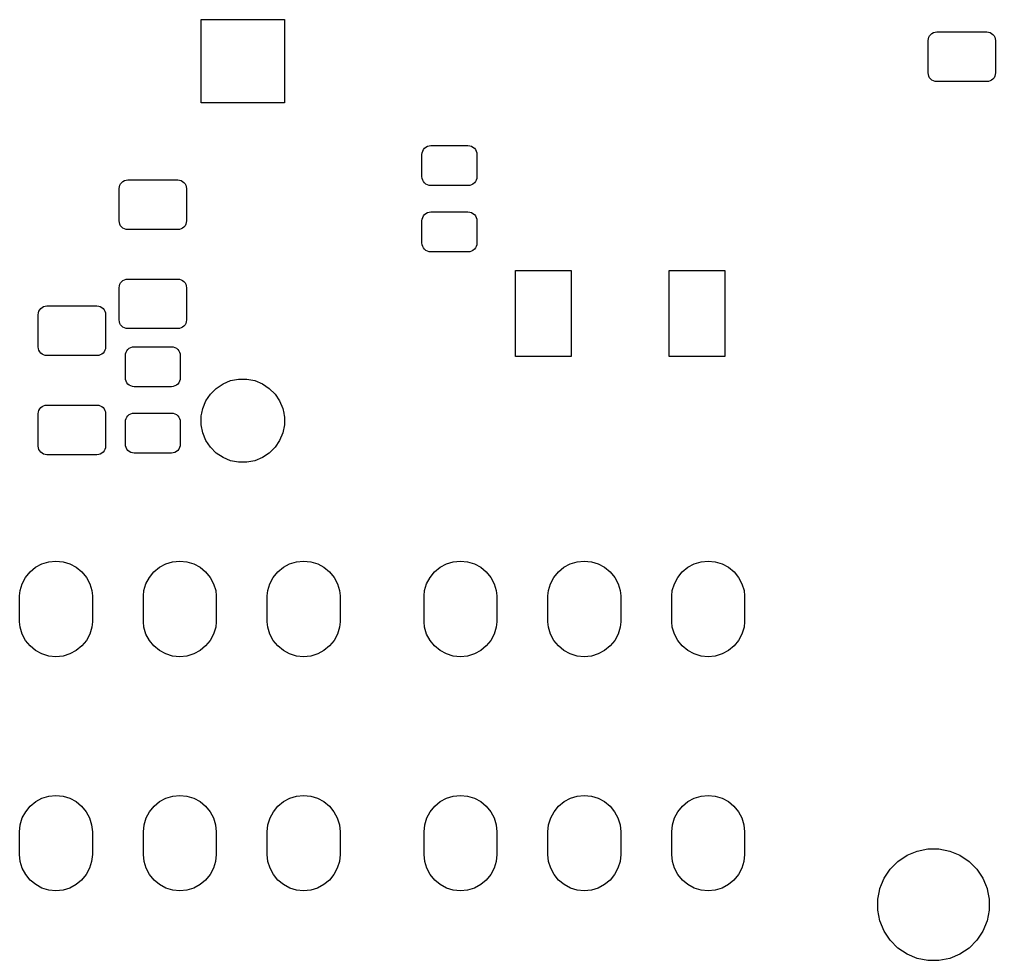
# Model space of a CAD drawing. Extents: x 123.5 to 184.8, y -117.6 to -64.8.
# Drawn here: x 157.27 to 184.85, y -117.62 to -91.03 of the extents above; entities that cross this region are included whole.
import ezdxf

# ---------------------------------------------------------------- set-up
doc = ezdxf.new("R2010")
doc.units = 0
doc.layers.add('BLACK', color=7, linetype='CONTINUOUS')

msp = doc.modelspace()

# ---------------------------------------------------------------- linework, layer by layer
at = {"layer": 'BLACK', "linetype": 'CONTINUOUS'}
for p, q in [((162.4, -93.3782), (162.4, -91.0258)), ((162.4, -91.0258), (164.752, -91.0258)), ((164.752, -91.0258), (164.752, -93.3782)), ((182.95, -91.572), (182.964, -91.5265)), ((182.964, -91.5265), (182.986, -91.4847)), ((182.986, -91.4847), (183.016, -91.448)), ((183.016, -91.448), (183.053, -91.4179)), ((183.053, -91.4179), (183.095, -91.3955)), ((183.095, -91.3955), (183.14, -91.3818)), ((183.14, -91.3818), (183.19, -91.3768)), ((183.19, -91.3768), (184.602, -91.3768)), ((184.602, -91.3768), (184.652, -91.3818)), ((184.652, -91.3818), (184.697, -91.3955)), ((184.697, -91.3955), (184.739, -91.4179)), ((184.739, -91.4179), (184.776, -91.448)), ((184.776, -91.448), (184.806, -91.4847)), ((184.806, -91.4847), (184.828, -91.5265)), ((184.828, -91.5265), (184.842, -91.572)), ((182.945, -91.6223), (182.95, -91.572)), ((182.945, -92.5337), (182.945, -91.6223)), ((184.842, -91.572), (184.847, -91.6223)), ((184.847, -91.6223), (184.847, -92.5337)), ((182.95, -92.584), (182.945, -92.5337)), ((182.964, -92.6295), (182.95, -92.584)), ((182.986, -92.6713), (182.964, -92.6295)), ((184.828, -92.6295), (184.806, -92.6713)), ((184.842, -92.584), (184.828, -92.6295)), ((184.847, -92.5337), (184.842, -92.584)), ((183.016, -92.708), (182.986, -92.6713)), ((183.053, -92.7381), (183.016, -92.708)), ((183.095, -92.7605), (183.053, -92.7381)), ((183.14, -92.7742), (183.095, -92.7605)), ((183.19, -92.7792), (183.14, -92.7742)), ((184.602, -92.7792), (183.19, -92.7792)), ((184.652, -92.7742), (184.602, -92.7792)), ((184.697, -92.7605), (184.652, -92.7742)), ((184.739, -92.7381), (184.697, -92.7605)), ((184.776, -92.708), (184.739, -92.7381)), ((184.806, -92.6713), (184.776, -92.708)), ((164.752, -93.3782), (162.4, -93.3782)), ((168.843, -94.5944), (168.895, -94.5893)), ((168.895, -94.5893), (169.941, -94.5893)), ((169.941, -94.5893), (169.993, -94.5944)), ((168.642, -94.8425), (168.647, -94.7907)), ((168.642, -95.4635), (168.642, -94.8425)), ((168.647, -94.7907), (168.661, -94.7438)), ((168.661, -94.7438), (168.684, -94.7006)), ((168.684, -94.7006), (168.715, -94.6628)), ((168.715, -94.6628), (168.753, -94.6317)), ((168.753, -94.6317), (168.796, -94.6086)), ((168.796, -94.6086), (168.843, -94.5944)), ((169.993, -94.5944), (170.04, -94.6086)), ((170.04, -94.6086), (170.083, -94.6317)), ((170.083, -94.6317), (170.121, -94.6628)), ((170.121, -94.6628), (170.152, -94.7006)), ((170.152, -94.7006), (170.175, -94.7438)), ((170.175, -94.7438), (170.189, -94.7907)), ((170.189, -94.7907), (170.194, -94.8425)), ((170.194, -94.8425), (170.194, -95.4635)), ((160.104, -95.7085), (160.126, -95.6667)), ((160.126, -95.6667), (160.156, -95.63)), ((160.156, -95.63), (160.193, -95.5999)), ((160.193, -95.5999), (160.235, -95.5775)), ((160.235, -95.5775), (160.28, -95.5638)), ((160.28, -95.5638), (160.33, -95.5588)), ((160.33, -95.5588), (161.742, -95.5588)), ((161.742, -95.5588), (161.792, -95.5638)), ((161.792, -95.5638), (161.837, -95.5775)), ((161.837, -95.5775), (161.879, -95.5999)), ((161.879, -95.5999), (161.916, -95.63)), ((161.916, -95.63), (161.946, -95.6667)), ((161.946, -95.6667), (161.968, -95.7085)), ((168.647, -95.5153), (168.642, -95.4635)), ((168.661, -95.5622), (168.647, -95.5153)), ((168.684, -95.6054), (168.661, -95.5622)), ((168.715, -95.6432), (168.684, -95.6054)), ((168.753, -95.6743), (168.715, -95.6432)), ((168.796, -95.6974), (168.753, -95.6743)), ((170.083, -95.6743), (170.04, -95.6974)), ((170.121, -95.6432), (170.083, -95.6743)), ((170.152, -95.6054), (170.121, -95.6432)), ((170.175, -95.5622), (170.152, -95.6054)), ((170.189, -95.5153), (170.175, -95.5622)), ((170.194, -95.4635), (170.189, -95.5153)), ((160.085, -95.8043), (160.09, -95.754)), ((160.085, -96.7157), (160.085, -95.8043)), ((160.09, -95.754), (160.104, -95.7085)), ((161.968, -95.7085), (161.982, -95.754)), ((161.982, -95.754), (161.987, -95.8043)), ((161.987, -95.8043), (161.987, -96.7157)), ((168.843, -95.7116), (168.796, -95.6974)), ((168.895, -95.7167), (168.843, -95.7116)), ((169.941, -95.7167), (168.895, -95.7167)), ((169.993, -95.7116), (169.941, -95.7167)), ((170.04, -95.6974), (169.993, -95.7116)), ((168.715, -96.5378), (168.753, -96.5067)), ((168.753, -96.5067), (168.796, -96.4836)), ((168.796, -96.4836), (168.843, -96.4694)), ((168.843, -96.4694), (168.895, -96.4643)), ((168.895, -96.4643), (169.941, -96.4643)), ((169.941, -96.4643), (169.993, -96.4694)), ((169.993, -96.4694), (170.04, -96.4836)), ((170.04, -96.4836), (170.083, -96.5067)), ((170.083, -96.5067), (170.121, -96.5378)), ((160.09, -96.766), (160.085, -96.7157)), ((160.104, -96.8115), (160.09, -96.766)), ((161.982, -96.766), (161.968, -96.8115)), ((161.987, -96.7157), (161.982, -96.766)), ((168.642, -96.7175), (168.647, -96.6657)), ((168.642, -97.3385), (168.642, -96.7175)), ((168.647, -96.6657), (168.661, -96.6188)), ((168.661, -96.6188), (168.684, -96.5756)), ((168.684, -96.5756), (168.715, -96.5378)), ((170.121, -96.5378), (170.152, -96.5756)), ((170.152, -96.5756), (170.175, -96.6188)), ((170.175, -96.6188), (170.189, -96.6657)), ((170.189, -96.6657), (170.194, -96.7175)), ((170.194, -96.7175), (170.194, -97.3385)), ((160.126, -96.8533), (160.104, -96.8115)), ((160.156, -96.89), (160.126, -96.8533)), ((160.193, -96.9201), (160.156, -96.89)), ((160.235, -96.9425), (160.193, -96.9201)), ((160.28, -96.9562), (160.235, -96.9425)), ((160.33, -96.9612), (160.28, -96.9562)), ((161.742, -96.9612), (160.33, -96.9612)), ((161.792, -96.9562), (161.742, -96.9612)), ((161.837, -96.9425), (161.792, -96.9562)), ((161.879, -96.9201), (161.837, -96.9425)), ((161.916, -96.89), (161.879, -96.9201)), ((161.946, -96.8533), (161.916, -96.89)), ((161.968, -96.8115), (161.946, -96.8533)), ((168.647, -97.3903), (168.642, -97.3385)), ((170.194, -97.3385), (170.189, -97.3903)), ((168.661, -97.4372), (168.647, -97.3903)), ((168.684, -97.4804), (168.661, -97.4372)), ((168.715, -97.5182), (168.684, -97.4804)), ((168.753, -97.5493), (168.715, -97.5182)), ((168.796, -97.5724), (168.753, -97.5493)), ((168.843, -97.5866), (168.796, -97.5724)), ((168.895, -97.5917), (168.843, -97.5866)), ((169.941, -97.5917), (168.895, -97.5917)), ((169.993, -97.5866), (169.941, -97.5917)), ((170.04, -97.5724), (169.993, -97.5866)), ((170.083, -97.5493), (170.04, -97.5724)), ((170.121, -97.5182), (170.083, -97.5493)), ((170.152, -97.4804), (170.121, -97.5182)), ((170.175, -97.4372), (170.152, -97.4804)), ((170.189, -97.3903), (170.175, -97.4372)), ((171.285, -100.551), (171.285, -98.1191)), ((171.285, -98.1191), (172.86, -98.1191)), ((172.86, -98.1191), (172.86, -100.551)), ((175.628, -100.551), (175.628, -98.1191)), ((175.628, -98.1191), (177.203, -98.1191)), ((177.203, -98.1191), (177.203, -100.551)), ((160.126, -98.4667), (160.156, -98.43)), ((160.156, -98.43), (160.193, -98.3999)), ((160.193, -98.3999), (160.235, -98.3775)), ((160.235, -98.3775), (160.28, -98.3638)), ((160.28, -98.3638), (160.33, -98.3588)), ((160.33, -98.3588), (161.742, -98.3588)), ((161.742, -98.3588), (161.792, -98.3638)), ((161.792, -98.3638), (161.837, -98.3775)), ((161.837, -98.3775), (161.879, -98.3999)), ((161.879, -98.3999), (161.916, -98.43)), ((161.916, -98.43), (161.946, -98.4667)), ((160.085, -98.6043), (160.09, -98.554)), ((160.085, -99.5157), (160.085, -98.6043)), ((160.09, -98.554), (160.104, -98.5085)), ((160.104, -98.5085), (160.126, -98.4667)), ((161.946, -98.4667), (161.968, -98.5085)), ((161.968, -98.5085), (161.982, -98.554)), ((161.982, -98.554), (161.987, -98.6043)), ((161.987, -98.6043), (161.987, -99.5157)), ((157.804, -99.316), (157.818, -99.2705)), ((157.818, -99.2705), (157.84, -99.2287)), ((157.84, -99.2287), (157.87, -99.192)), ((157.87, -99.192), (157.907, -99.1619)), ((157.907, -99.1619), (157.949, -99.1395)), ((157.949, -99.1395), (157.994, -99.1258)), ((157.994, -99.1258), (158.044, -99.1208)), ((158.044, -99.1208), (159.456, -99.1208)), ((159.456, -99.1208), (159.506, -99.1258)), ((159.506, -99.1258), (159.551, -99.1395)), ((159.551, -99.1395), (159.593, -99.1619)), ((159.593, -99.1619), (159.63, -99.192)), ((159.63, -99.192), (159.66, -99.2287)), ((159.66, -99.2287), (159.682, -99.2705)), ((159.682, -99.2705), (159.696, -99.316)), ((157.799, -99.3663), (157.804, -99.316)), ((157.799, -100.278), (157.799, -99.3663)), ((159.696, -99.316), (159.701, -99.3663)), ((159.701, -99.3663), (159.701, -100.278)), ((160.09, -99.566), (160.085, -99.5157)), ((161.987, -99.5157), (161.982, -99.566)), ((160.104, -99.6115), (160.09, -99.566)), ((160.126, -99.6533), (160.104, -99.6115)), ((160.156, -99.69), (160.126, -99.6533)), ((160.193, -99.7201), (160.156, -99.69)), ((160.235, -99.7425), (160.193, -99.7201)), ((160.28, -99.7562), (160.235, -99.7425)), ((160.33, -99.7612), (160.28, -99.7562)), ((161.742, -99.7612), (160.33, -99.7612)), ((161.792, -99.7562), (161.742, -99.7612)), ((161.837, -99.7425), (161.792, -99.7562)), ((161.879, -99.7201), (161.837, -99.7425)), ((161.916, -99.69), (161.879, -99.7201)), ((161.946, -99.6533), (161.916, -99.69)), ((161.968, -99.6115), (161.946, -99.6533)), ((161.982, -99.566), (161.968, -99.6115)), ((157.804, -100.328), (157.799, -100.278)), ((157.818, -100.373), (157.804, -100.328)), ((157.84, -100.415), (157.818, -100.373)), ((159.682, -100.373), (159.66, -100.415)), ((159.696, -100.328), (159.682, -100.373)), ((159.701, -100.278), (159.696, -100.328)), ((160.302, -100.386), (160.333, -100.348)), ((160.333, -100.348), (160.371, -100.317)), ((160.371, -100.317), (160.414, -100.294)), ((160.414, -100.294), (160.461, -100.279)), ((160.461, -100.279), (160.513, -100.274)), ((160.513, -100.274), (161.559, -100.274)), ((161.559, -100.274), (161.611, -100.279)), ((161.611, -100.279), (161.658, -100.294)), ((161.658, -100.294), (161.701, -100.317)), ((161.701, -100.317), (161.739, -100.348)), ((161.739, -100.348), (161.77, -100.386)), ((157.87, -100.452), (157.84, -100.415)), ((157.907, -100.482), (157.87, -100.452)), ((157.949, -100.504), (157.907, -100.482)), ((157.994, -100.518), (157.949, -100.504)), ((158.044, -100.523), (157.994, -100.518)), ((159.456, -100.523), (158.044, -100.523)), ((159.506, -100.518), (159.456, -100.523)), ((159.551, -100.504), (159.506, -100.518)), ((159.593, -100.482), (159.551, -100.504)), ((159.63, -100.452), (159.593, -100.482)), ((159.66, -100.415), (159.63, -100.452)), ((160.26, -100.528), (160.265, -100.476)), ((160.26, -101.148), (160.26, -100.528)), ((160.265, -100.476), (160.279, -100.429)), ((160.279, -100.429), (160.302, -100.386)), ((161.77, -100.386), (161.793, -100.429)), ((161.793, -100.429), (161.807, -100.476)), ((161.807, -100.476), (161.812, -100.528)), ((161.812, -100.528), (161.812, -101.148)), ((172.86, -100.551), (171.285, -100.551)), ((177.203, -100.551), (175.628, -100.551)), ((160.265, -101.2), (160.26, -101.148)), ((160.279, -101.247), (160.265, -101.2)), ((161.807, -101.2), (161.793, -101.247)), ((161.812, -101.148), (161.807, -101.2)), ((163.233, -101.231), (163.403, -101.197)), ((163.403, -101.197), (163.46, -101.186)), ((163.46, -101.186), (163.692, -101.186)), ((163.692, -101.186), (163.749, -101.197)), ((163.749, -101.197), (163.919, -101.231)), ((160.302, -101.29), (160.279, -101.247)), ((160.333, -101.328), (160.302, -101.29)), ((160.371, -101.359), (160.333, -101.328)), ((160.414, -101.382), (160.371, -101.359)), ((160.461, -101.397), (160.414, -101.382)), ((160.513, -101.402), (160.461, -101.397)), ((161.559, -101.402), (160.513, -101.402)), ((161.611, -101.397), (161.559, -101.402)), ((161.658, -101.382), (161.611, -101.397)), ((161.701, -101.359), (161.658, -101.382)), ((161.739, -101.328), (161.701, -101.359)), ((161.77, -101.29), (161.739, -101.328)), ((161.793, -101.247), (161.77, -101.29)), ((162.662, -101.612), (162.826, -101.448)), ((162.826, -101.448), (163.019, -101.32)), ((162.826, -101.448), (162.826, -101.448)), ((162.826, -101.448), (162.826, -101.448)), ((163.019, -101.32), (163.233, -101.231)), ((163.919, -101.231), (164.133, -101.32)), ((164.133, -101.32), (164.326, -101.448)), ((164.326, -101.448), (164.326, -101.448)), ((164.326, -101.448), (164.326, -101.448)), ((164.326, -101.448), (164.49, -101.612)), ((162.534, -101.805), (162.662, -101.612)), ((162.662, -101.612), (162.662, -101.612)), ((162.662, -101.612), (162.662, -101.612)), ((164.49, -101.612), (164.49, -101.612)), ((164.49, -101.612), (164.49, -101.612)), ((164.49, -101.612), (164.618, -101.805)), ((157.818, -102.071), (157.84, -102.029)), ((157.84, -102.029), (157.87, -101.992)), ((157.87, -101.992), (157.907, -101.962)), ((157.907, -101.962), (157.949, -101.94)), ((157.949, -101.94), (157.994, -101.926)), ((157.994, -101.926), (158.044, -101.921)), ((158.044, -101.921), (159.456, -101.921)), ((159.456, -101.921), (159.506, -101.926)), ((159.506, -101.926), (159.551, -101.94)), ((159.551, -101.94), (159.593, -101.962)), ((159.593, -101.962), (159.63, -101.992)), ((159.63, -101.992), (159.66, -102.029)), ((159.66, -102.029), (159.682, -102.071)), ((162.418, -102.154), (162.445, -102.019)), ((162.445, -102.019), (162.534, -101.805)), ((164.618, -101.805), (164.707, -102.019)), ((164.707, -102.019), (164.734, -102.154)), ((157.799, -102.166), (157.804, -102.116)), ((157.799, -103.078), (157.799, -102.166)), ((157.804, -102.116), (157.818, -102.071)), ((159.682, -102.071), (159.696, -102.116)), ((159.696, -102.116), (159.701, -102.166)), ((159.701, -102.166), (159.701, -103.078)), ((160.265, -102.351), (160.279, -102.304)), ((160.279, -102.304), (160.302, -102.261)), ((160.302, -102.261), (160.333, -102.223)), ((160.333, -102.223), (160.371, -102.192)), ((160.371, -102.192), (160.414, -102.169)), ((160.414, -102.169), (160.461, -102.154)), ((160.461, -102.154), (160.513, -102.149)), ((160.513, -102.149), (161.559, -102.149)), ((161.559, -102.149), (161.611, -102.154)), ((161.611, -102.154), (161.658, -102.169)), ((161.658, -102.169), (161.701, -102.192)), ((161.701, -102.192), (161.739, -102.223)), ((161.739, -102.223), (161.77, -102.261)), ((161.77, -102.261), (161.793, -102.304)), ((161.793, -102.304), (161.807, -102.351)), ((162.4, -102.246), (162.404, -102.223)), ((162.4, -102.478), (162.4, -102.246)), ((162.404, -102.223), (162.418, -102.154)), ((164.734, -102.154), (164.748, -102.223)), ((164.748, -102.223), (164.752, -102.246)), ((164.752, -102.246), (164.752, -102.478)), ((160.26, -102.403), (160.265, -102.351)), ((160.26, -103.023), (160.26, -102.403)), ((161.807, -102.351), (161.812, -102.403)), ((161.812, -102.403), (161.812, -103.023)), ((162.445, -102.705), (162.4, -102.478)), ((164.752, -102.478), (164.707, -102.705)), ((162.534, -102.919), (162.445, -102.705)), ((164.707, -102.705), (164.618, -102.919)), ((157.804, -103.128), (157.799, -103.078)), ((157.818, -103.173), (157.804, -103.128)), ((159.696, -103.128), (159.682, -103.173)), ((159.701, -103.078), (159.696, -103.128)), ((160.265, -103.075), (160.26, -103.023)), ((160.279, -103.122), (160.265, -103.075)), ((160.302, -103.165), (160.279, -103.122)), ((161.793, -103.122), (161.77, -103.165)), ((161.807, -103.075), (161.793, -103.122)), ((161.812, -103.023), (161.807, -103.075)), ((162.662, -103.112), (162.534, -102.919)), ((162.826, -103.276), (162.662, -103.112)), ((162.662, -103.112), (162.662, -103.112)), ((162.662, -103.112), (162.662, -103.112)), ((164.49, -103.112), (164.326, -103.276)), ((164.618, -102.919), (164.49, -103.112)), ((164.49, -103.112), (164.49, -103.112)), ((164.49, -103.112), (164.49, -103.112)), ((157.84, -103.215), (157.818, -103.173)), ((157.87, -103.252), (157.84, -103.215)), ((157.907, -103.282), (157.87, -103.252)), ((157.949, -103.304), (157.907, -103.282)), ((157.994, -103.318), (157.949, -103.304)), ((158.044, -103.323), (157.994, -103.318)), ((159.456, -103.323), (158.044, -103.323)), ((159.506, -103.318), (159.456, -103.323)), ((159.551, -103.304), (159.506, -103.318)), ((159.593, -103.282), (159.551, -103.304)), ((159.63, -103.252), (159.593, -103.282)), ((159.66, -103.215), (159.63, -103.252)), ((159.682, -103.173), (159.66, -103.215)), ((160.333, -103.203), (160.302, -103.165)), ((160.371, -103.234), (160.333, -103.203)), ((160.414, -103.257), (160.371, -103.234)), ((160.461, -103.272), (160.414, -103.257)), ((160.513, -103.277), (160.461, -103.272)), ((161.559, -103.277), (160.513, -103.277)), ((161.611, -103.272), (161.559, -103.277)), ((161.658, -103.257), (161.611, -103.272)), ((161.701, -103.234), (161.658, -103.257)), ((161.739, -103.203), (161.701, -103.234)), ((161.77, -103.165), (161.739, -103.203)), ((163.019, -103.404), (162.826, -103.276)), ((162.826, -103.276), (162.826, -103.276)), ((162.826, -103.276), (162.826, -103.276)), ((163.233, -103.493), (163.019, -103.404)), ((164.133, -103.404), (163.919, -103.493)), ((164.326, -103.276), (164.133, -103.404)), ((164.326, -103.276), (164.326, -103.276)), ((164.326, -103.276), (164.326, -103.276)), ((163.403, -103.527), (163.233, -103.493)), ((163.46, -103.538), (163.403, -103.527)), ((163.692, -103.538), (163.46, -103.538)), ((163.749, -103.527), (163.692, -103.538)), ((163.919, -103.493), (163.749, -103.527)), ((157.724, -106.504), (157.902, -106.409)), ((157.902, -106.409), (158.096, -106.35)), ((157.902, -106.409), (157.902, -106.409)), ((158.096, -106.35), (158.298, -106.33)), ((158.298, -106.33), (158.5, -106.35)), ((158.5, -106.35), (158.694, -106.409)), ((158.694, -106.409), (158.694, -106.409)), ((158.694, -106.409), (158.872, -106.504)), ((161.224, -106.504), (161.402, -106.409)), ((161.402, -106.409), (161.596, -106.35)), ((161.402, -106.409), (161.402, -106.409)), ((161.596, -106.35), (161.798, -106.33)), ((161.798, -106.33), (162, -106.35)), ((162, -106.35), (162.194, -106.409)), ((162.194, -106.409), (162.194, -106.409)), ((162.194, -106.409), (162.372, -106.504)), ((164.724, -106.504), (164.902, -106.409)), ((164.902, -106.409), (165.096, -106.35)), ((164.902, -106.409), (164.902, -106.409)), ((165.096, -106.35), (165.298, -106.33)), ((165.298, -106.33), (165.5, -106.35)), ((165.5, -106.35), (165.694, -106.409)), ((165.694, -106.409), (165.694, -106.409)), ((165.694, -106.409), (165.872, -106.504)), ((169.154, -106.504), (169.332, -106.409)), ((169.332, -106.409), (169.526, -106.35)), ((169.332, -106.409), (169.332, -106.409)), ((169.526, -106.35), (169.728, -106.33)), ((169.728, -106.33), (169.93, -106.35)), ((169.93, -106.35), (170.124, -106.409)), ((170.124, -106.409), (170.124, -106.409)), ((170.124, -106.409), (170.302, -106.504)), ((172.654, -106.504), (172.832, -106.409)), ((172.832, -106.409), (173.026, -106.35)), ((172.832, -106.409), (172.832, -106.409)), ((173.026, -106.35), (173.228, -106.33)), ((173.228, -106.33), (173.43, -106.35)), ((173.43, -106.35), (173.624, -106.409)), ((173.624, -106.409), (173.624, -106.409)), ((173.624, -106.409), (173.802, -106.504)), ((176.154, -106.504), (176.332, -106.409)), ((176.332, -106.409), (176.526, -106.35)), ((176.332, -106.409), (176.332, -106.409)), ((176.526, -106.35), (176.728, -106.33)), ((176.728, -106.33), (176.93, -106.35)), ((176.93, -106.35), (177.124, -106.409)), ((177.124, -106.409), (177.124, -106.409)), ((177.124, -106.409), (177.302, -106.504)), ((157.439, -106.789), (157.567, -106.633)), ((157.567, -106.633), (157.724, -106.504)), ((158.872, -106.504), (159.029, -106.633)), ((159.029, -106.633), (159.157, -106.789)), ((160.939, -106.789), (161.067, -106.633)), ((161.067, -106.633), (161.224, -106.504)), ((162.372, -106.504), (162.529, -106.633)), ((162.529, -106.633), (162.657, -106.789)), ((164.439, -106.789), (164.567, -106.633)), ((164.567, -106.633), (164.724, -106.504)), ((165.872, -106.504), (166.029, -106.633)), ((166.029, -106.633), (166.157, -106.789)), ((168.869, -106.789), (168.997, -106.633)), ((168.997, -106.633), (169.154, -106.504)), ((170.302, -106.504), (170.459, -106.633)), ((170.459, -106.633), (170.587, -106.789)), ((172.369, -106.789), (172.497, -106.633)), ((172.497, -106.633), (172.654, -106.504)), ((173.802, -106.504), (173.959, -106.633)), ((173.959, -106.633), (174.087, -106.789)), ((175.869, -106.789), (175.997, -106.633)), ((175.997, -106.633), (176.154, -106.504)), ((177.302, -106.504), (177.459, -106.633)), ((177.459, -106.633), (177.587, -106.789)), ((157.284, -107.162), (157.343, -106.968)), ((157.343, -106.968), (157.439, -106.789)), ((157.343, -106.968), (157.343, -106.968)), ((159.157, -106.789), (159.253, -106.968)), ((159.253, -106.968), (159.253, -106.968)), ((159.253, -106.968), (159.312, -107.162)), ((160.784, -107.162), (160.843, -106.968)), ((160.843, -106.968), (160.939, -106.789)), ((160.843, -106.968), (160.843, -106.968)), ((162.657, -106.789), (162.753, -106.968)), ((162.753, -106.968), (162.753, -106.968)), ((162.753, -106.968), (162.812, -107.162)), ((164.284, -107.162), (164.343, -106.968)), ((164.343, -106.968), (164.439, -106.789)), ((164.343, -106.968), (164.343, -106.968)), ((166.157, -106.789), (166.253, -106.968)), ((166.253, -106.968), (166.253, -106.968)), ((166.253, -106.968), (166.312, -107.162)), ((168.714, -107.162), (168.773, -106.968)), ((168.773, -106.968), (168.869, -106.789)), ((168.773, -106.968), (168.773, -106.968)), ((170.587, -106.789), (170.683, -106.968)), ((170.683, -106.968), (170.683, -106.968)), ((170.683, -106.968), (170.742, -107.162)), ((172.214, -107.162), (172.273, -106.968)), ((172.273, -106.968), (172.369, -106.789)), ((172.273, -106.968), (172.273, -106.968)), ((174.087, -106.789), (174.183, -106.968)), ((174.183, -106.968), (174.183, -106.968)), ((174.183, -106.968), (174.242, -107.162)), ((175.714, -107.162), (175.773, -106.968)), ((175.773, -106.968), (175.869, -106.789)), ((175.773, -106.968), (175.773, -106.968)), ((177.587, -106.789), (177.683, -106.968)), ((177.683, -106.968), (177.683, -106.968)), ((177.683, -106.968), (177.742, -107.162)), ((157.269, -107.313), (157.284, -107.162)), ((159.312, -107.162), (159.327, -107.313)), ((160.769, -107.313), (160.784, -107.162)), ((162.812, -107.162), (162.827, -107.313)), ((164.269, -107.313), (164.284, -107.162)), ((166.312, -107.162), (166.327, -107.313)), ((168.699, -107.313), (168.714, -107.162)), ((170.742, -107.162), (170.757, -107.313)), ((172.199, -107.313), (172.214, -107.162)), ((174.242, -107.162), (174.257, -107.313)), ((175.699, -107.313), (175.714, -107.162)), ((177.742, -107.162), (177.757, -107.313)), ((157.269, -108.049), (157.269, -107.313)), ((159.327, -107.313), (159.327, -108.049)), ((160.769, -108.049), (160.769, -107.313)), ((162.827, -107.313), (162.827, -108.049)), ((164.269, -108.049), (164.269, -107.313)), ((166.327, -107.313), (166.327, -108.049)), ((168.699, -108.049), (168.699, -107.313)), ((170.757, -107.313), (170.757, -108.049)), ((172.199, -108.049), (172.199, -107.313)), ((174.257, -107.313), (174.257, -108.049)), ((175.699, -108.049), (175.699, -107.313)), ((177.757, -107.313), (177.757, -108.049)), ((157.284, -108.2), (157.269, -108.049)), ((159.327, -108.049), (159.312, -108.2)), ((160.784, -108.2), (160.769, -108.049)), ((162.827, -108.049), (162.812, -108.2)), ((164.284, -108.2), (164.269, -108.049)), ((166.327, -108.049), (166.312, -108.2)), ((168.714, -108.2), (168.699, -108.049)), ((170.757, -108.049), (170.742, -108.2)), ((172.214, -108.2), (172.199, -108.049)), ((174.257, -108.049), (174.242, -108.2)), ((175.714, -108.2), (175.699, -108.049)), ((177.757, -108.049), (177.742, -108.2)), ((157.343, -108.394), (157.284, -108.2)), ((159.312, -108.2), (159.253, -108.394)), ((160.843, -108.394), (160.784, -108.2)), ((162.812, -108.2), (162.753, -108.394)), ((164.343, -108.394), (164.284, -108.2)), ((166.312, -108.2), (166.253, -108.394)), ((168.773, -108.394), (168.714, -108.2)), ((170.742, -108.2), (170.683, -108.394)), ((172.273, -108.394), (172.214, -108.2)), ((174.242, -108.2), (174.183, -108.394)), ((175.773, -108.394), (175.714, -108.2)), ((177.742, -108.2), (177.683, -108.394)), ((157.439, -108.573), (157.343, -108.394)), ((157.343, -108.394), (157.343, -108.394)), ((157.567, -108.729), (157.439, -108.573)), ((159.157, -108.573), (159.029, -108.729)), ((159.253, -108.394), (159.157, -108.573)), ((159.253, -108.394), (159.253, -108.394)), ((160.939, -108.573), (160.843, -108.394)), ((160.843, -108.394), (160.843, -108.394)), ((161.067, -108.729), (160.939, -108.573)), ((162.657, -108.573), (162.529, -108.729)), ((162.753, -108.394), (162.657, -108.573)), ((162.753, -108.394), (162.753, -108.394)), ((164.439, -108.573), (164.343, -108.394)), ((164.343, -108.394), (164.343, -108.394)), ((164.567, -108.729), (164.439, -108.573)), ((166.157, -108.573), (166.029, -108.729)), ((166.253, -108.394), (166.157, -108.573)), ((166.253, -108.394), (166.253, -108.394)), ((168.869, -108.573), (168.773, -108.394)), ((168.773, -108.394), (168.773, -108.394)), ((168.997, -108.729), (168.869, -108.573)), ((170.587, -108.573), (170.459, -108.729)), ((170.683, -108.394), (170.587, -108.573)), ((170.683, -108.394), (170.683, -108.394)), ((172.369, -108.573), (172.273, -108.394)), ((172.273, -108.394), (172.273, -108.394)), ((172.497, -108.729), (172.369, -108.573)), ((174.087, -108.573), (173.959, -108.729)), ((174.183, -108.394), (174.087, -108.573)), ((174.183, -108.394), (174.183, -108.394)), ((175.869, -108.573), (175.773, -108.394)), ((175.773, -108.394), (175.773, -108.394)), ((175.997, -108.729), (175.869, -108.573)), ((177.587, -108.573), (177.459, -108.729)), ((177.683, -108.394), (177.587, -108.573)), ((177.683, -108.394), (177.683, -108.394)), ((157.724, -108.858), (157.567, -108.729)), ((157.902, -108.953), (157.724, -108.858)), ((158.872, -108.858), (158.694, -108.953)), ((159.029, -108.729), (158.872, -108.858)), ((161.224, -108.858), (161.067, -108.729)), ((161.402, -108.953), (161.224, -108.858)), ((162.372, -108.858), (162.194, -108.953)), ((162.529, -108.729), (162.372, -108.858)), ((164.724, -108.858), (164.567, -108.729)), ((164.902, -108.953), (164.724, -108.858)), ((165.872, -108.858), (165.694, -108.953)), ((166.029, -108.729), (165.872, -108.858)), ((169.154, -108.858), (168.997, -108.729)), ((169.332, -108.953), (169.154, -108.858)), ((170.302, -108.858), (170.124, -108.953)), ((170.459, -108.729), (170.302, -108.858)), ((172.654, -108.858), (172.497, -108.729)), ((172.832, -108.953), (172.654, -108.858)), ((173.802, -108.858), (173.624, -108.953)), ((173.959, -108.729), (173.802, -108.858)), ((176.154, -108.858), (175.997, -108.729)), ((176.332, -108.953), (176.154, -108.858)), ((177.302, -108.858), (177.124, -108.953)), ((177.459, -108.729), (177.302, -108.858)), ((158.096, -109.012), (157.902, -108.953)), ((157.902, -108.953), (157.902, -108.953)), ((158.298, -109.032), (158.096, -109.012)), ((158.5, -109.012), (158.298, -109.032)), ((158.694, -108.953), (158.5, -109.012)), ((158.694, -108.953), (158.694, -108.953)), ((161.596, -109.012), (161.402, -108.953)), ((161.402, -108.953), (161.402, -108.953)), ((161.798, -109.032), (161.596, -109.012)), ((162, -109.012), (161.798, -109.032)), ((162.194, -108.953), (162, -109.012)), ((162.194, -108.953), (162.194, -108.953)), ((165.096, -109.012), (164.902, -108.953)), ((164.902, -108.953), (164.902, -108.953)), ((165.298, -109.032), (165.096, -109.012)), ((165.5, -109.012), (165.298, -109.032)), ((165.694, -108.953), (165.5, -109.012)), ((165.694, -108.953), (165.694, -108.953)), ((169.526, -109.012), (169.332, -108.953)), ((169.332, -108.953), (169.332, -108.953)), ((169.728, -109.032), (169.526, -109.012)), ((169.93, -109.012), (169.728, -109.032)), ((170.124, -108.953), (169.93, -109.012)), ((170.124, -108.953), (170.124, -108.953)), ((173.026, -109.012), (172.832, -108.953)), ((172.832, -108.953), (172.832, -108.953)), ((173.228, -109.032), (173.026, -109.012)), ((173.43, -109.012), (173.228, -109.032)), ((173.624, -108.953), (173.43, -109.012)), ((173.624, -108.953), (173.624, -108.953)), ((176.526, -109.012), (176.332, -108.953)), ((176.332, -108.953), (176.332, -108.953)), ((176.728, -109.032), (176.526, -109.012)), ((176.93, -109.012), (176.728, -109.032)), ((177.124, -108.953), (176.93, -109.012)), ((177.124, -108.953), (177.124, -108.953)), ((157.726, -113.127), (157.904, -113.032)), ((157.904, -113.032), (158.097, -112.974)), ((158.097, -112.974), (158.298, -112.954)), ((158.298, -112.954), (158.298, -112.954)), ((158.298, -112.954), (158.499, -112.974)), ((158.499, -112.974), (158.692, -113.032)), ((158.692, -113.032), (158.87, -113.127)), ((161.226, -113.127), (161.404, -113.032)), ((161.404, -113.032), (161.597, -112.974)), ((161.597, -112.974), (161.798, -112.954)), ((161.798, -112.954), (161.798, -112.954)), ((161.798, -112.954), (161.999, -112.974)), ((161.999, -112.974), (162.192, -113.032)), ((162.192, -113.032), (162.37, -113.127)), ((164.726, -113.127), (164.904, -113.032)), ((164.904, -113.032), (165.097, -112.974)), ((165.097, -112.974), (165.298, -112.954)), ((165.298, -112.954), (165.298, -112.954)), ((165.298, -112.954), (165.499, -112.974)), ((165.499, -112.974), (165.692, -113.032)), ((165.692, -113.032), (165.87, -113.127)), ((169.156, -113.127), (169.334, -113.032)), ((169.334, -113.032), (169.527, -112.974)), ((169.527, -112.974), (169.728, -112.954)), ((169.728, -112.954), (169.728, -112.954)), ((169.728, -112.954), (169.929, -112.974)), ((169.929, -112.974), (170.122, -113.032)), ((170.122, -113.032), (170.3, -113.127)), ((172.656, -113.127), (172.834, -113.032)), ((172.834, -113.032), (173.027, -112.974)), ((173.027, -112.974), (173.228, -112.954)), ((173.228, -112.954), (173.228, -112.954)), ((173.228, -112.954), (173.429, -112.974)), ((173.429, -112.974), (173.622, -113.032)), ((173.622, -113.032), (173.8, -113.127)), ((176.156, -113.127), (176.334, -113.032)), ((176.334, -113.032), (176.527, -112.974)), ((176.527, -112.974), (176.728, -112.954)), ((176.728, -112.954), (176.728, -112.954)), ((176.728, -112.954), (176.929, -112.974)), ((176.929, -112.974), (177.122, -113.032)), ((177.122, -113.032), (177.3, -113.127)), ((157.443, -113.411), (157.571, -113.255)), ((157.571, -113.255), (157.726, -113.127)), ((158.87, -113.127), (159.025, -113.255)), ((159.025, -113.255), (159.153, -113.411)), ((160.943, -113.411), (161.071, -113.255)), ((161.071, -113.255), (161.226, -113.127)), ((162.37, -113.127), (162.525, -113.255)), ((162.525, -113.255), (162.653, -113.411)), ((164.443, -113.411), (164.571, -113.255)), ((164.571, -113.255), (164.726, -113.127)), ((165.87, -113.127), (166.025, -113.255)), ((166.025, -113.255), (166.153, -113.411)), ((168.873, -113.411), (169.001, -113.255)), ((169.001, -113.255), (169.156, -113.127)), ((170.3, -113.127), (170.455, -113.255)), ((170.455, -113.255), (170.583, -113.411)), ((172.373, -113.411), (172.501, -113.255)), ((172.501, -113.255), (172.656, -113.127)), ((173.8, -113.127), (173.955, -113.255)), ((173.955, -113.255), (174.083, -113.411)), ((175.873, -113.411), (176.001, -113.255)), ((176.001, -113.255), (176.156, -113.127)), ((177.3, -113.127), (177.455, -113.255)), ((177.455, -113.255), (177.583, -113.411)), ((157.289, -113.782), (157.348, -113.589)), ((157.348, -113.589), (157.443, -113.411)), ((159.153, -113.411), (159.248, -113.589)), ((159.248, -113.589), (159.307, -113.782)), ((160.789, -113.782), (160.848, -113.589)), ((160.848, -113.589), (160.943, -113.411)), ((162.653, -113.411), (162.748, -113.589)), ((162.748, -113.589), (162.807, -113.782)), ((164.289, -113.782), (164.348, -113.589)), ((164.348, -113.589), (164.443, -113.411)), ((166.153, -113.411), (166.248, -113.589)), ((166.248, -113.589), (166.307, -113.782)), ((168.719, -113.782), (168.778, -113.589)), ((168.778, -113.589), (168.873, -113.411)), ((170.583, -113.411), (170.678, -113.589)), ((170.678, -113.589), (170.737, -113.782)), ((172.219, -113.782), (172.278, -113.589)), ((172.278, -113.589), (172.373, -113.411)), ((174.083, -113.411), (174.178, -113.589)), ((174.178, -113.589), (174.237, -113.782)), ((175.719, -113.782), (175.778, -113.589)), ((175.778, -113.589), (175.873, -113.411)), ((177.583, -113.411), (177.678, -113.589)), ((177.678, -113.589), (177.737, -113.782)), ((157.269, -113.983), (157.289, -113.782)), ((159.307, -113.782), (159.327, -113.983)), ((160.769, -113.983), (160.789, -113.782)), ((162.807, -113.782), (162.827, -113.983)), ((164.269, -113.983), (164.289, -113.782)), ((166.307, -113.782), (166.327, -113.983)), ((168.699, -113.983), (168.719, -113.782)), ((170.737, -113.782), (170.757, -113.983)), ((172.199, -113.983), (172.219, -113.782)), ((174.237, -113.782), (174.257, -113.983)), ((175.699, -113.983), (175.719, -113.782)), ((177.737, -113.782), (177.757, -113.983)), ((157.269, -114.617), (157.269, -113.983)), ((159.327, -113.983), (159.327, -114.617)), ((160.769, -114.617), (160.769, -113.983)), ((162.827, -113.983), (162.827, -114.617)), ((164.269, -114.617), (164.269, -113.983)), ((166.327, -113.983), (166.327, -114.617)), ((168.699, -114.617), (168.699, -113.983)), ((170.757, -113.983), (170.757, -114.617)), ((172.199, -114.617), (172.199, -113.983)), ((174.257, -113.983), (174.257, -114.617)), ((175.699, -114.617), (175.699, -113.983)), ((177.757, -113.983), (177.757, -114.617)), ((157.289, -114.818), (157.269, -114.617)), ((159.327, -114.617), (159.307, -114.818)), ((160.789, -114.818), (160.769, -114.617)), ((162.827, -114.617), (162.807, -114.818)), ((164.289, -114.818), (164.269, -114.617)), ((166.327, -114.617), (166.307, -114.818)), ((168.719, -114.818), (168.699, -114.617)), ((170.757, -114.617), (170.737, -114.818)), ((172.219, -114.818), (172.199, -114.617)), ((174.257, -114.617), (174.237, -114.818)), ((175.719, -114.818), (175.699, -114.617)), ((177.757, -114.617), (177.737, -114.818)), ((182.089, -114.816), (182.347, -114.643)), ((182.347, -114.643), (182.634, -114.524)), ((182.634, -114.524), (182.939, -114.464)), ((182.634, -114.524), (182.634, -114.524)), ((182.634, -114.524), (182.634, -114.524)), ((182.939, -114.464), (183.249, -114.464)), ((183.249, -114.464), (183.554, -114.524)), ((183.554, -114.524), (183.554, -114.524)), ((183.554, -114.524), (183.554, -114.524)), ((183.554, -114.524), (183.841, -114.643)), ((183.841, -114.643), (184.099, -114.816)), ((157.348, -115.011), (157.289, -114.818)), ((159.307, -114.818), (159.248, -115.011)), ((160.848, -115.011), (160.789, -114.818)), ((162.807, -114.818), (162.748, -115.011)), ((164.348, -115.011), (164.289, -114.818)), ((166.307, -114.818), (166.248, -115.011)), ((168.778, -115.011), (168.719, -114.818)), ((170.737, -114.818), (170.678, -115.011)), ((172.278, -115.011), (172.219, -114.818)), ((174.237, -114.818), (174.178, -115.011)), ((175.778, -115.011), (175.719, -114.818)), ((177.737, -114.818), (177.678, -115.011)), ((181.87, -115.035), (182.089, -114.816)), ((182.089, -114.816), (182.089, -114.816)), ((182.089, -114.816), (182.089, -114.816)), ((184.099, -114.816), (184.099, -114.816)), ((184.099, -114.816), (184.099, -114.816)), ((184.099, -114.816), (184.318, -115.035)), ((157.443, -115.189), (157.348, -115.011)), ((157.571, -115.345), (157.443, -115.189)), ((159.153, -115.189), (159.025, -115.345)), ((159.248, -115.011), (159.153, -115.189)), ((160.943, -115.189), (160.848, -115.011)), ((161.071, -115.345), (160.943, -115.189)), ((162.653, -115.189), (162.525, -115.345)), ((162.748, -115.011), (162.653, -115.189)), ((164.443, -115.189), (164.348, -115.011)), ((164.571, -115.345), (164.443, -115.189)), ((166.153, -115.189), (166.025, -115.345)), ((166.248, -115.011), (166.153, -115.189)), ((168.873, -115.189), (168.778, -115.011)), ((169.001, -115.345), (168.873, -115.189)), ((170.583, -115.189), (170.455, -115.345)), ((170.678, -115.011), (170.583, -115.189)), ((172.373, -115.189), (172.278, -115.011)), ((172.501, -115.345), (172.373, -115.189)), ((174.083, -115.189), (173.955, -115.345)), ((174.178, -115.011), (174.083, -115.189)), ((175.873, -115.189), (175.778, -115.011)), ((176.001, -115.345), (175.873, -115.189)), ((177.583, -115.189), (177.455, -115.345)), ((177.678, -115.011), (177.583, -115.189)), ((181.697, -115.293), (181.87, -115.035)), ((181.87, -115.035), (181.87, -115.035)), ((181.87, -115.035), (181.87, -115.035)), ((184.318, -115.035), (184.318, -115.035)), ((184.318, -115.035), (184.318, -115.035)), ((184.318, -115.035), (184.491, -115.293)), ((157.726, -115.473), (157.571, -115.345)), ((157.904, -115.568), (157.726, -115.473)), ((158.87, -115.473), (158.692, -115.568)), ((159.025, -115.345), (158.87, -115.473)), ((161.226, -115.473), (161.071, -115.345)), ((161.404, -115.568), (161.226, -115.473)), ((162.37, -115.473), (162.192, -115.568)), ((162.525, -115.345), (162.37, -115.473)), ((164.726, -115.473), (164.571, -115.345)), ((164.904, -115.568), (164.726, -115.473)), ((165.87, -115.473), (165.692, -115.568)), ((166.025, -115.345), (165.87, -115.473)), ((169.156, -115.473), (169.001, -115.345)), ((169.334, -115.568), (169.156, -115.473)), ((170.3, -115.473), (170.122, -115.568)), ((170.455, -115.345), (170.3, -115.473)), ((172.656, -115.473), (172.501, -115.345)), ((172.834, -115.568), (172.656, -115.473)), ((173.8, -115.473), (173.622, -115.568)), ((173.955, -115.345), (173.8, -115.473)), ((176.156, -115.473), (176.001, -115.345)), ((176.334, -115.568), (176.156, -115.473)), ((177.3, -115.473), (177.122, -115.568)), ((177.455, -115.345), (177.3, -115.473)), ((181.578, -115.58), (181.623, -115.473)), ((181.623, -115.473), (181.697, -115.293)), ((184.491, -115.293), (184.565, -115.473)), ((184.565, -115.473), (184.61, -115.58)), ((158.097, -115.626), (157.904, -115.568)), ((158.298, -115.646), (158.097, -115.626)), ((158.499, -115.626), (158.298, -115.646)), ((158.298, -115.646), (158.298, -115.646)), ((158.692, -115.568), (158.499, -115.626)), ((161.597, -115.626), (161.404, -115.568)), ((161.798, -115.646), (161.597, -115.626)), ((161.999, -115.626), (161.798, -115.646)), ((161.798, -115.646), (161.798, -115.646)), ((162.192, -115.568), (161.999, -115.626)), ((165.097, -115.626), (164.904, -115.568)), ((165.298, -115.646), (165.097, -115.626)), ((165.499, -115.626), (165.298, -115.646)), ((165.298, -115.646), (165.298, -115.646)), ((165.692, -115.568), (165.499, -115.626)), ((169.527, -115.626), (169.334, -115.568)), ((169.728, -115.646), (169.527, -115.626)), ((169.929, -115.626), (169.728, -115.646)), ((169.728, -115.646), (169.728, -115.646)), ((170.122, -115.568), (169.929, -115.626)), ((173.027, -115.626), (172.834, -115.568)), ((173.228, -115.646), (173.027, -115.626)), ((173.429, -115.626), (173.228, -115.646)), ((173.228, -115.646), (173.228, -115.646)), ((173.622, -115.568), (173.429, -115.626)), ((176.527, -115.626), (176.334, -115.568)), ((176.728, -115.646), (176.527, -115.626)), ((176.929, -115.626), (176.728, -115.646)), ((176.728, -115.646), (176.728, -115.646)), ((177.122, -115.568), (176.929, -115.626)), ((181.518, -115.885), (181.565, -115.646)), ((181.565, -115.646), (181.578, -115.58)), ((184.61, -115.58), (184.623, -115.646)), ((184.623, -115.646), (184.67, -115.885)), ((181.518, -116.195), (181.518, -115.885)), ((184.67, -115.885), (184.67, -116.195)), ((181.578, -116.5), (181.518, -116.195)), ((184.67, -116.195), (184.61, -116.5)), ((181.697, -116.787), (181.578, -116.5)), ((184.61, -116.5), (184.491, -116.787)), ((181.87, -117.045), (181.697, -116.787)), ((184.491, -116.787), (184.318, -117.045)), ((182.089, -117.264), (181.87, -117.045)), ((181.87, -117.045), (181.87, -117.045)), ((181.87, -117.045), (181.87, -117.045)), ((184.318, -117.045), (184.099, -117.264)), ((184.318, -117.045), (184.318, -117.045)), ((184.318, -117.045), (184.318, -117.045)), ((182.347, -117.437), (182.089, -117.264)), ((182.089, -117.264), (182.089, -117.264)), ((182.089, -117.264), (182.089, -117.264)), ((182.634, -117.556), (182.347, -117.437)), ((183.841, -117.437), (183.554, -117.556)), ((184.099, -117.264), (183.841, -117.437)), ((184.099, -117.264), (184.099, -117.264)), ((184.099, -117.264), (184.099, -117.264)), ((182.939, -117.616), (182.634, -117.556)), ((182.634, -117.556), (182.634, -117.556)), ((182.634, -117.556), (182.634, -117.556)), ((183.249, -117.616), (182.939, -117.616)), ((183.554, -117.556), (183.249, -117.616)), ((183.554, -117.556), (183.554, -117.556)), ((183.554, -117.556), (183.554, -117.556))]:
    msp.add_line(p, q, dxfattribs=at)

doc.saveas('drawing.dxf')
